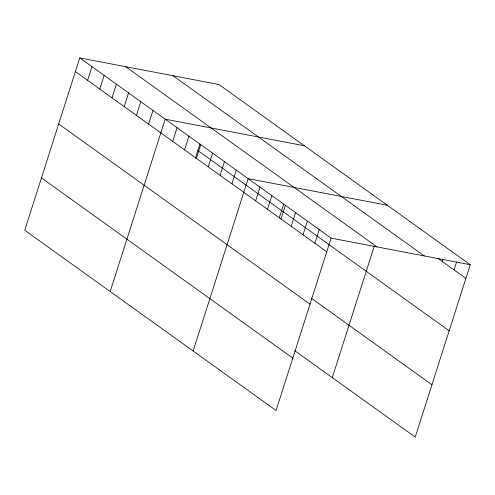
<?xml version="1.0" encoding="UTF-8"?>
<svg xmlns="http://www.w3.org/2000/svg" width="495" height="495" viewBox="0 0 495 495"><rect width="100%" height="100%" fill="white"/><g stroke="black" fill="none" stroke-linecap="round" stroke-linejoin="round"><path stroke-width="0.74" d="M79.757 57.909L24.75 230.274L276.08 410.491L331.087 238.126L79.757 57.909L218.92 84.509L470.25 264.726L415.243 437.091L294.884 350.788M87.603 80.339L91.965 66.664M99.811 89.094L104.173 75.413M112.019 97.849L116.381 84.169M124.226 106.598L128.589 92.924M136.434 115.354L140.797 101.673M148.636 124.109L153.005 110.428M110.199 291.549L165.212 119.184L304.376 145.778M172.693 141.353L177.062 127.679M184.542 149.855L188.911 136.175M195.321 158.468L199.931 144.008M196.391 158.351L200.76 144.67M208.24 166.846L212.603 153.165M220.089 175.341L224.452 161.661M231.938 183.837L236.301 170.156M193.143 351.023L248.15 178.652L387.313 205.252M255.63 200.828L259.999 187.147M267.479 209.323L271.848 195.643M279.329 217.819L283.697 204.144M280.999 219.019L285.386 205.283M291.178 226.314L295.546 212.64M303.027 234.809L307.389 221.135M314.876 243.305L319.238 229.631M332.3 377.623L374.127 246.566M442.19 261.41L442.877 259.25M454.039 269.905L456.563 261.985M331.087 238.126L470.25 264.726M437.821 258.279L465.882 278.4M172.996 75.729L424.326 255.946M125.681 66.683L377.011 246.9M197.845 150.554L449.169 330.771M75.395 71.589L326.725 251.8M311.596 298.423L431.956 384.726M58.682 123.954L310.012 304.171M41.462 177.909L292.793 358.126"/></g></svg>
